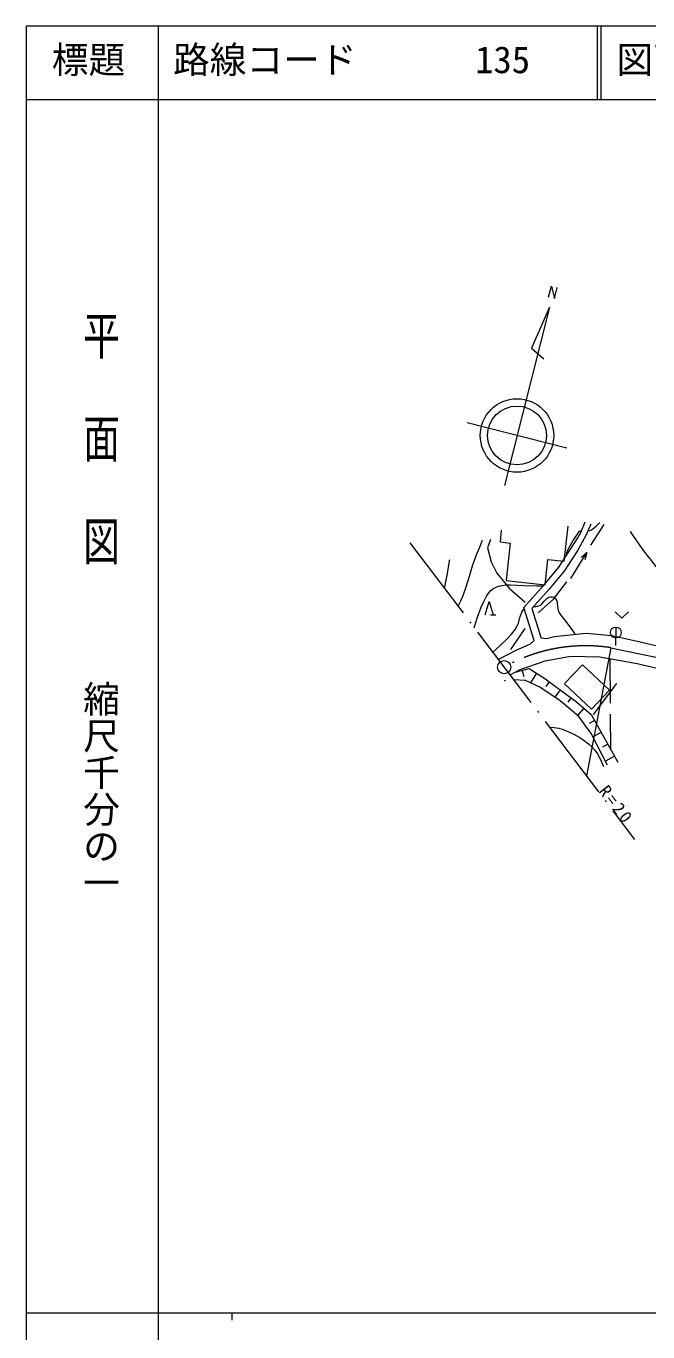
# Model space of a CAD drawing. Units: millimetres, scale not verified. Extents: x -625 to 685582, y -625 to 364232.
# Drawn here: x 45582 to 130250, y 186641 to 364232 of the extents above; entities that cross this region are included whole.
import ezdxf
from ezdxf.enums import TextEntityAlignment as Align

# ---------------------------------------------------------------- set-up
doc = ezdxf.new("R2010")
doc.units = ezdxf.units.MM
doc.header["$LTSCALE"] = 1000
for name, pattern in [('DASHED', [7.5, 6, -1.5]), ('DASHED_SPACED', [12, 6, -6]), ('LONG_DASHED_DOTTED', [15.25, 12, -1.5, 0.25, -1.5])]:
    doc.linetypes.add(name, pattern=pattern)
doc.layers.add('S-SUV', color=7, linetype='Continuous', lineweight=13)
doc.styles.add('@ＭＳ ゴシック', font='')
doc.styles.add('ＭＳ ゴシック', font='')
doc.styles.get('@ＭＳ ゴシック').set_extended_font_data('@MS Gothic')
doc.styles.get('ＭＳ ゴシック').set_extended_font_data('MS Gothic')

msp = doc.modelspace()

# ---------------------------------------------------------------- linework, layer by layer
at = {"layer": 'S-SUV'}
for p, q in [((45582, 364232), (45582, 4232)), ((685582, 364232), (45582, 364232)), ((63582, 364232), (63582, 354232)), ((123332, 364232), (123332, 354232)), ((123832, 364232), (123832, 354232)), ((45582, 354232), (685582, 354232)), ((63582, 354232), (63582, 4232)), ((116735, 327380), (117113, 328876)), ((117113, 328876), (117510, 327179)), ((117510, 327179), (117882, 328683)), ((116839, 326011), (110713, 301773)), ((116839, 326011), (114399, 320439)), ((114399, 320439), (116093, 318979)), ((119215, 306845), (105642, 310275)), ((121132, 295379), (121728, 296808)), ((123156, 296182), (123709, 296699)), ((110289, 295669), (110112, 294072)), ((118855, 291462), (119383, 296221)), ((120095, 294283), (120917, 295545)), ((121853, 295028), (120688, 292943)), ((120717, 294636), (121132, 295379)), ((120917, 295545), (121061, 295589)), ((121061, 295589), (121228, 295609)), ((122466, 296500), (121853, 295028)), ((122086, 295587), (122337, 295620)), ((122337, 295620), (122573, 295713)), ((122466, 293645), (124279, 296440)), ((122573, 295713), (123156, 296182)), ((127833, 295519), (128778, 294081)), ((106876, 292216), (107301, 293281)), ((107301, 293281), (107744, 294339)), ((110112, 294072), (111516, 293916)), ((111516, 293916), (110958, 288899)), ((118121, 290655), (120717, 294636)), ((119336, 292999), (120095, 294283)), ((128778, 294081), (129770, 292679)), ((102928, 289567), (103225, 291409)), ((103225, 291409), (103244, 291537)), ((103244, 291537), (103265, 291675)), ((106384, 290836), (106876, 292216)), ((116263, 288265), (116646, 291708)), ((116646, 291708), (118855, 291462)), ((120688, 292943), (118848, 290122)), ((119152, 292236), (119216, 292629)), ((119216, 292629), (119336, 292999)), ((119746, 289112), (121937, 292663)), ((121167, 291963), (121937, 292663)), ((121937, 292663), (121655, 291662)), ((129770, 292679), (131904, 290023)), ((102574, 287745), (102928, 289567)), ((105952, 289444), (106384, 290836)), ((116143, 288257), (118121, 290655)), ((118848, 290122), (116823, 287668)), ((105109, 286782), (105557, 288097)), ((105557, 288097), (105952, 289444)), ((109156, 287693), (109488, 287886)), ((109488, 287886), (109907, 288051)), ((109907, 288051), (110361, 288164)), ((110361, 288164), (110958, 288238)), ((110958, 288855), (116263, 288265)), ((110958, 288238), (111561, 288252)), ((111561, 288252), (113347, 288141)), ((113339, 285166), (116143, 288257)), ((113347, 288141), (115141, 288091)), ((115141, 288091), (115561, 288089)), ((115561, 288089), (115991, 288090)), ((117404, 286316), (119217, 288658)), ((104400, 285336), (104782, 286046)), ((104782, 286046), (105109, 286782)), ((107567, 285218), (107895, 285963)), ((107895, 285963), (108288, 286702)), ((108096, 284172), (108645, 285967)), ((108288, 286702), (108554, 287097)), ((108554, 287097), (108869, 287455)), ((108645, 285967), (109194, 284172)), ((108869, 287455), (109156, 287693)), ((116823, 287668), (114431, 285031)), ((115289, 284428), (117404, 286316)), ((115805, 285649), (116114, 286031)), ((116114, 286031), (116499, 286404)), ((116499, 286404), (116753, 286544)), ((116753, 286544), (117021, 286624)), ((117021, 286624), (117233, 286633)), ((117233, 286633), (117427, 286582)), ((117427, 286582), (117594, 286469)), ((117594, 286469), (117734, 286295)), ((117734, 286295), (117844, 286053)), ((117844, 286053), (117897, 285789)), ((107062, 283828), (107567, 285218)), ((108821, 284172), (109541, 284172)), ((112823, 283789), (113078, 284527)), ((113078, 284527), (113228, 284763)), ((113228, 284763), (113394, 284992)), ((114766, 280679), (113339, 285166)), ((114431, 285031), (115719, 280983)), ((114690, 285315), (115039, 285319)), ((115039, 285319), (115378, 285385)), ((115378, 285385), (115609, 285491)), ((115609, 285491), (115805, 285649)), ((117897, 285789), (117926, 285302)), ((117926, 285302), (118017, 284816)), ((118017, 284816), (118178, 284452)), ((118178, 284452), (118400, 284103)), ((125807, 284550), (126707, 283700)), ((126707, 283700), (127607, 284550)), ((106613, 282416), (107062, 283828)), ((112172, 282175), (112425, 282586)), ((112425, 282586), (112624, 283022)), ((112624, 283022), (112823, 283789)), ((118400, 284103), (119229, 283088)), ((119229, 283088), (119996, 282054)), ((125880, 282508), (125880, 281016)), ((110147, 279989), (111132, 280941)), ((111132, 280941), (111674, 281537)), ((111587, 279441), (113551, 282312)), ((111674, 281537), (112172, 282175)), ((114766, 280679), (114237, 280175)), ((116426, 280915), (115719, 280983)), ((117494, 281193), (116426, 280915)), ((121849, 281622), (117494, 281193)), ((119996, 282054), (120174, 281767)), ((120174, 281767), (120347, 281474)), ((125345, 281316), (121849, 281622)), ((129209, 280457), (125345, 281316)), ((125857, 281012), (125826, 280013)), ((109132, 279092), (110147, 279989)), ((112247, 279294), (109891, 278090)), ((114237, 280175), (112247, 279294)), ((125181, 279693), (121887, 262262)), ((136016, 278801), (129209, 280457)), ((112837, 276750), (116271, 277916)), ((116271, 277916), (119706, 278529)), ((121323, 277380), (118910, 274817)), ((119706, 278529), (123693, 278468)), ((125019, 273902), (121323, 277380)), ((123693, 278468), (128784, 277548)), ((128784, 277548), (135715, 275892)), ((111490, 275981), (112837, 276750)), ((112186, 276361), (114060, 276847)), ((113123, 276604), (113333, 275795)), ((114060, 276847), (116073, 275598)), ((115067, 276223), (114265, 274930)), ((116073, 275598), (120516, 272335)), ((116814, 275054), (116348, 274420)), ((118294, 273967), (117562, 272969)), ((118910, 274772), (122584, 271315)), ((122584, 271315), (125019, 273902)), ((119775, 272879), (119326, 272268)), ((120516, 272335), (122529, 270600)), ((121522, 271468), (120672, 270482)), ((122529, 270600), (126138, 264145)), ((116881, 268867), (117494, 268827)), ((117494, 268827), (118100, 268728)), ((118100, 268728), (118733, 268552)), ((118733, 268552), (119361, 268315)), ((119361, 268315), (120181, 267927)), ((122980, 269793), (122241, 269380)), ((123882, 268179), (122773, 267559)), ((120181, 267927), (120976, 267484)), ((120976, 267484), (121584, 267089)), ((121584, 267089), (122168, 266637)), ((122168, 266637), (122623, 266213)), ((124784, 266566), (124086, 266175)), ((122623, 266213), (123040, 265740)), ((123040, 265740), (123373, 265269)), ((123373, 265269), (123654, 264767)), ((123654, 264767), (123937, 264151)), ((125687, 264952), (124470, 264271)), ((123937, 264151), (124194, 263520)), ((45582, 189232), (584582, 189232)), ((73582, 189232), (73582, 188232))]:
    msp.add_line(p, q, dxfattribs=at)
at = {"layer": 'S-SUV', "linetype": 'LONG_DASHED_DOTTED'}
for p, q in [((97850, 293978), (128436, 253620)), ((125181, 279693), (135763, 277476))]:
    msp.add_line(p, q, dxfattribs=at)
at = {"layer": 'S-SUV', "linetype": 'DASHED'}
for p, q in [((108831, 294409), (108414, 293298)), ((108414, 293298), (108900, 291354)), ((108900, 291354), (109664, 289827)), ((109664, 289827), (111399, 287745)), ((111399, 287745), (113551, 285871)), ((125073, 278166), (125143, 265811)), ((125976, 274834), (122783, 270600))]:
    msp.add_line(p, q, dxfattribs=at)
at = {"layer": 'S-SUV', "linetype": 'DASHED_SPACED'}
for p, q in [((113574, 275251), (111978, 275320)), ((115518, 274348), (113574, 275251)), ((118294, 272474), (115518, 274348)), ((120863, 270323), (118294, 272474)), ((122529, 268032), (120863, 270323)), ((124750, 263728), (122529, 268032))]:
    msp.add_line(p, q, dxfattribs=at)
at = {"layer": 'S-SUV'}
for centre, radius in [((112428, 308560), 5000), ((112428, 308560), 4000), ((125880, 281762), 746), ((110681, 277048), 896), ((110681, 277048), 27), ((110802, 275197), 31.3), ((110802, 275197), 25), ((110802, 275197), 18.8), ((110802, 275197), 12.5), ((110802, 275197), 6.3)]:
    msp.add_circle(centre, radius, dxfattribs=at)
at = {"layer": 'S-SUV', "linetype": 'LONG_DASHED_DOTTED'}
msp.add_arc((121754, 257409), 22546, 81.25714, 117.12964, dxfattribs=at)

# ---------------------------------------------------------------- texts
at = {"layer": 'S-SUV', "style": 'ＭＳ ゴシック'}
for s, p in [('標題', (49082, 356732)), ('路線コード', (65582, 356732)), ('135', (106724, 356732)), ('図面コード', (125962, 356732))]:
    msp.add_text(s, height=3666, dxfattribs=at).set_placement(p, align=Align.BOTTOM_LEFT)
at = {"layer": 'S-SUV', "style": '@ＭＳ ゴシック', "width": 1.4}
msp.add_text('平  面  図', height=3666, rotation=270, dxfattribs=at).set_placement((52859, 325707), align=Align.BOTTOM_LEFT)
at = {"layer": 'S-SUV', "style": '@ＭＳ ゴシック'}
msp.add_text('縮尺千分の一', height=3666, rotation=270, dxfattribs=at).set_placement((52859, 275263), align=Align.BOTTOM_LEFT)
at = {"layer": 'S-SUV', "insert": (123455, 260144), "char_height": 1686, "attachment_point": 7, "rotation": 307.5, "style": 'ＭＳ ゴシック'}
msp.add_mtext('\\T1.3;R=20', dxfattribs=at)

doc.saveas('drawing.dxf')
